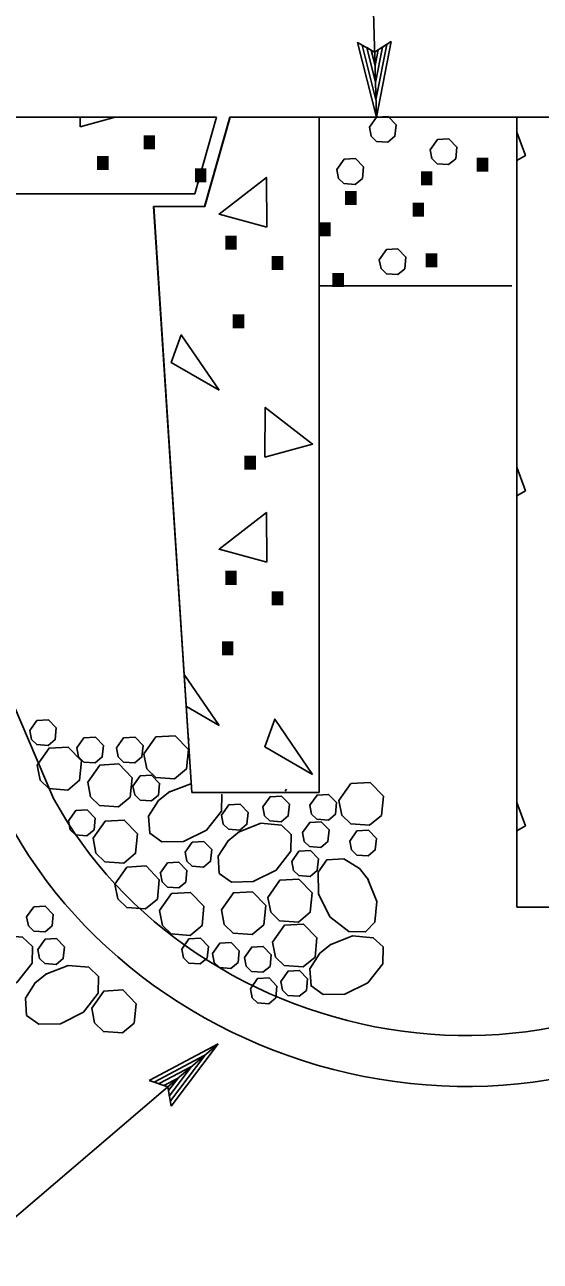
# Model space of a CAD drawing. Extents: x -894 to 866, y -472 to 714.
# Drawn here: x -644.1 to -603.6, y 240 to 337.1 of the extents above; entities that cross this region are included whole.
import ezdxf

# ---------------------------------------------------------------- set-up
doc = ezdxf.new("R2010")
doc.units = 0
doc.layers.add('es_DETAIL', color=7, linetype='Continuous')
doc.layers.add('es_DETAIL-anno', color=7, linetype='Continuous')

msp = doc.modelspace()

# ---------------------------------------------------------------- linework, layer by layer
at = {"layer": 'es_DETAIL'}
for p, q in [((-676.942, 329.808), (-629.022, 329.808)), ((-629.022, 329.808), (-630.736, 323.808)), ((-627.982, 329.808), (-629.982, 322.808)), ((-627.961, 329.808), (-629.961, 322.808)), ((-627.982, 329.808), (-620.982, 329.808)), ((-620.961, 329.808), (-627.961, 329.808)), ((-620.982, 329.808), (-620.982, 276.808)), ((-620.961, 329.808), (-605.449, 329.808)), ((-605.449, 329.808), (-605.449, 267.808)), ((-605.449, 329.808), (-573.741, 329.808)), ((-675.227, 323.808), (-630.736, 323.808)), ((-633.982, 322.808), (-629.982, 322.808)), ((-633.982, 322.808), (-630.982, 276.808)), ((-629.961, 322.808), (-633.961, 322.808)), ((-633.961, 322.808), (-630.961, 276.808)), ((-605.832, 316.574), (-620.907, 316.574)), ((-641.828, 276.344), (-649.609, 294.492)), ((-630.982, 276.808), (-620.982, 276.808)), ((-605.449, 267.808), (-585.427, 267.808))]:
    msp.add_line(p, q, dxfattribs=at)
for points in [[(-639.751, 329.054), (-639.745, 329.808)], [(-636.986, 329.808), (-639.751, 329.054)], [(-617.022, 329.023), (-616.458, 329.827), (-615.556, 329.879), (-614.929, 329.228), (-615.019, 328.318), (-615.577, 327.854), (-616.467, 327.92), (-616.886, 328.326), (-617.022, 329.023)], [(-612.245, 327.259), (-611.681, 328.063), (-610.779, 328.114), (-610.152, 327.464), (-610.242, 326.553), (-610.8, 326.09), (-611.69, 326.155), (-612.109, 326.561), (-612.245, 327.259)], [(-605.449, 328.643), (-604.777, 326.798), (-605.449, 326.409)], [(-619.583, 325.713), (-619.019, 326.517), (-618.117, 326.568), (-617.49, 325.918), (-617.58, 325.007), (-618.138, 324.544), (-619.028, 324.609), (-619.447, 325.015), (-619.583, 325.713)], [(-616.25, 318.624), (-615.685, 319.428), (-614.783, 319.48), (-614.157, 318.83), (-614.247, 317.919), (-614.805, 317.456), (-615.695, 317.521), (-616.114, 317.927), (-616.25, 318.624)], [(-605.449, 302.341), (-604.777, 300.496), (-605.449, 300.107)], [(-628.834, 282.077), (-631.566, 286.086)], [(-631.401, 283.564), (-628.834, 282.077)], [(-643.707, 281.671), (-643.143, 282.475), (-642.241, 282.526), (-641.615, 281.877), (-641.705, 280.966), (-642.262, 280.503), (-643.152, 280.567), (-643.571, 280.973), (-643.707, 281.671)], [(-640.008, 280.307), (-639.443, 281.111), (-638.541, 281.162), (-637.915, 280.512), (-638.005, 279.602), (-638.562, 279.138), (-639.452, 279.203), (-639.871, 279.608), (-640.007, 280.307)], [(-636.892, 280.307), (-636.327, 281.111), (-635.425, 281.162), (-634.799, 280.512), (-634.889, 279.602), (-635.446, 279.138), (-636.337, 279.203), (-636.755, 279.608), (-636.891, 280.307)], [(-634.731, 279.834), (-633.79, 281.172), (-632.287, 281.258), (-631.243, 280.176), (-631.394, 278.657), (-632.322, 277.885), (-633.806, 277.993), (-634.504, 278.67), (-634.731, 279.833)], [(-631.208, 280.921), (-631.242, 281.093)], [(-643.122, 278.954), (-642.181, 280.293), (-640.678, 280.379), (-639.634, 279.296), (-639.785, 277.778), (-640.713, 277.006), (-642.197, 277.114), (-642.895, 277.79), (-643.121, 278.954)], [(-639.145, 277.625), (-638.204, 278.964), (-636.702, 279.05), (-635.656, 277.967), (-635.808, 276.449), (-636.736, 275.677), (-638.22, 275.784), (-638.918, 276.461), (-639.145, 277.625)], [(-635.593, 277.319), (-635.029, 278.123), (-634.127, 278.174), (-633.5, 277.524), (-633.591, 276.613), (-634.148, 276.15), (-635.039, 276.214), (-635.457, 276.62), (-635.593, 277.319)], [(-619.42, 276.184), (-618.479, 277.523), (-616.976, 277.609), (-615.931, 276.526), (-616.083, 275.008), (-617.011, 274.236), (-618.495, 274.344), (-619.193, 275.021), (-619.419, 276.184)], [(-628.629, 276.671), (-628.624, 276.666), (-628.649, 275.354), (-629.816, 273.863), (-631.619, 272.961), (-633.318, 272.931), (-634.275, 273.611), (-634.365, 274.964), (-633.589, 276.175), (-632.7, 276.884)], [(-632.771, 276.839), (-631.042, 277.494)], [(-623.649, 276.904), (-623.538, 277.063)], [(-621.696, 275.81), (-621.131, 276.614), (-620.23, 276.665), (-619.603, 276.015), (-619.693, 275.104), (-620.25, 274.641), (-621.141, 274.706), (-621.56, 275.112), (-621.695, 275.81)], [(-628.642, 275.03), (-628.077, 275.834), (-627.175, 275.886), (-626.548, 275.235), (-626.639, 274.325), (-627.196, 273.861), (-628.087, 273.927), (-628.505, 274.332), (-628.641, 275.03)], [(-625.396, 275.68), (-624.831, 276.484), (-623.93, 276.535), (-623.303, 275.885), (-623.393, 274.974), (-623.95, 274.511), (-624.841, 274.576), (-625.26, 274.982), (-625.395, 275.68)], [(-605.449, 276.039), (-604.777, 274.194), (-605.449, 273.805)], [(-640.657, 274.59), (-640.092, 275.394), (-639.19, 275.445), (-638.564, 274.795), (-638.654, 273.885), (-639.211, 273.421), (-640.102, 273.486), (-640.52, 273.892), (-640.656, 274.59)], [(-638.727, 273.22), (-637.785, 274.559), (-636.282, 274.645), (-635.238, 273.562), (-635.389, 272.044), (-636.317, 271.272), (-637.801, 271.379), (-638.499, 272.056), (-638.726, 273.22)], [(-627.309, 273.694), (-625.548, 274.392), (-623.931, 274.252), (-623.161, 273.521), (-623.186, 272.208), (-624.353, 270.717), (-626.156, 269.816), (-627.855, 269.786), (-628.812, 270.466), (-628.902, 271.819), (-628.127, 273.03), (-627.237, 273.739)], [(-622.28, 273.666), (-621.715, 274.469), (-620.814, 274.521), (-620.187, 273.871), (-620.278, 272.96), (-620.835, 272.497), (-621.725, 272.562), (-622.144, 272.968), (-622.28, 273.666)], [(-618.573, 273.004), (-618.008, 273.807), (-617.106, 273.859), (-616.479, 273.209), (-616.571, 272.299), (-617.127, 271.836), (-618.017, 271.9), (-618.437, 272.306), (-618.573, 273.004)], [(-631.504, 272.122), (-630.939, 272.925), (-630.037, 272.977), (-629.411, 272.327), (-629.502, 271.416), (-630.059, 270.953), (-630.949, 271.017), (-631.368, 271.423), (-631.504, 272.122)], [(-623.124, 271.392), (-622.559, 272.196), (-621.658, 272.248), (-621.031, 271.597), (-621.121, 270.687), (-621.679, 270.223), (-622.569, 270.288), (-622.987, 270.694), (-623.123, 271.392)], [(-637.014, 269.625), (-636.073, 270.964), (-634.57, 271.05), (-633.525, 269.967), (-633.677, 268.449), (-634.605, 267.677), (-636.089, 267.784), (-636.787, 268.461), (-637.013, 269.625)], [(-633.446, 270.489), (-632.881, 271.292), (-631.98, 271.343), (-631.353, 270.694), (-631.443, 269.783), (-632, 269.32), (-632.891, 269.384), (-633.309, 269.79), (-633.445, 270.489)], [(-617.151, 270.017), (-616.452, 268.257), (-616.592, 266.64), (-617.323, 265.871), (-618.636, 265.895), (-620.127, 267.062), (-621.028, 268.866), (-621.058, 270.564), (-620.378, 271.521), (-619.024, 271.612), (-617.814, 270.836), (-617.105, 269.947)], [(-625.002, 268.583), (-624.062, 269.922), (-622.559, 270.008), (-621.514, 268.925), (-621.665, 267.407), (-622.594, 266.635), (-624.077, 266.743), (-624.775, 267.42), (-625.002, 268.583)], [(-633.509, 267.547), (-632.567, 268.885), (-631.065, 268.971), (-630.02, 267.888), (-630.171, 266.37), (-631.1, 265.598), (-632.584, 265.706), (-633.282, 266.382), (-633.508, 267.546)], [(-628.653, 267.602), (-627.711, 268.94), (-626.209, 269.027), (-625.164, 267.943), (-625.315, 266.425), (-626.244, 265.653), (-627.728, 265.761), (-628.426, 266.438), (-628.652, 267.601)], [(-643.945, 267.04), (-643.38, 267.843), (-642.479, 267.895), (-641.852, 267.245), (-641.943, 266.334), (-642.5, 265.871), (-643.39, 265.936), (-643.809, 266.342), (-643.945, 267.04)], [(-624.634, 265.064), (-623.693, 266.403), (-622.191, 266.488), (-621.146, 265.406), (-621.297, 263.888), (-622.225, 263.116), (-623.709, 263.223), (-624.408, 263.9), (-624.634, 265.064)], [(-647.643, 264.9), (-645.882, 265.598), (-644.265, 265.458), (-643.496, 264.728), (-643.52, 263.415), (-644.687, 261.923), (-646.491, 261.022), (-648.19, 260.993), (-649.146, 261.672), (-649.237, 263.025), (-648.461, 264.236), (-647.572, 264.945)], [(-643.067, 264.486), (-642.502, 265.289), (-641.601, 265.34), (-640.974, 264.691), (-641.065, 263.78), (-641.622, 263.316), (-642.512, 263.381), (-642.931, 263.788), (-643.067, 264.486)], [(-631.764, 264.521), (-631.199, 265.325), (-630.297, 265.376), (-629.671, 264.726), (-629.761, 263.816), (-630.318, 263.352), (-631.209, 263.416), (-631.627, 263.823), (-631.763, 264.521)], [(-629.342, 264.177), (-628.777, 264.98), (-627.875, 265.032), (-627.248, 264.381), (-627.339, 263.471), (-627.896, 263.008), (-628.787, 263.072), (-629.205, 263.478), (-629.341, 264.176)], [(-620.104, 264.859), (-618.343, 265.557), (-616.726, 265.417), (-615.956, 264.686), (-615.981, 263.374), (-617.148, 261.882), (-618.951, 260.981), (-620.65, 260.951), (-621.607, 261.63), (-621.697, 262.984), (-620.921, 264.195), (-620.032, 264.904)], [(-626.83, 263.871), (-626.265, 264.675), (-625.364, 264.726), (-624.737, 264.077), (-624.828, 263.166), (-625.385, 262.703), (-626.275, 262.767), (-626.694, 263.173), (-626.83, 263.871)], [(-642.446, 262.545), (-640.685, 263.243), (-639.068, 263.103), (-638.299, 262.373), (-638.324, 261.06), (-639.491, 259.569), (-641.293, 258.667), (-642.993, 258.638), (-643.949, 259.317), (-644.04, 260.67), (-643.264, 261.881), (-642.375, 262.59)], [(-626.376, 261.403), (-625.811, 262.206), (-624.91, 262.258), (-624.283, 261.608), (-624.373, 260.697), (-624.93, 260.234), (-625.821, 260.298), (-626.239, 260.704), (-626.375, 261.403)], [(-623.974, 261.988), (-623.41, 262.791), (-622.508, 262.842), (-621.881, 262.193), (-621.972, 261.282), (-622.529, 260.819), (-623.419, 260.883), (-623.838, 261.289), (-623.974, 261.988)], [(-638.836, 259.889), (-637.894, 261.228), (-636.392, 261.314), (-635.347, 260.23), (-635.498, 258.713), (-636.426, 257.941), (-637.91, 258.049), (-638.608, 258.726), (-638.835, 259.889)]]:
    msp.add_lwpolyline(points, dxfattribs=at)
for points in [[(-625.084, 321.183), (-625.115, 325.086), (-628.834, 322.206)], [(-628.834, 308.378), (-631.8, 312.732), (-632.592, 310.556)], [(-625.236, 303.134), (-625.206, 307.036), (-621.487, 304.156)], [(-625.084, 294.881), (-625.115, 298.784), (-628.834, 295.904)], [(-621.487, 278.22), (-624.454, 282.573), (-625.246, 280.397)]]:
    msp.add_lwpolyline(points, close=True, dxfattribs=at)
for major_axis, ratio, start_param, end_param in [((31.873, -10.545), 0.868951, 3.8866, 5.963671), ((35.638, -11.89), 0.882892, 3.884097, 5.961167)]:
    msp.add_ellipse((-612.187, 287.37), major_axis=major_axis, ratio=ratio, start_param=start_param, end_param=end_param, dxfattribs=at)
at = {"layer": 'es_DETAIL-anno'}
for p, q in [((-634.335, 254.218), (-628.894, 257.081)), ((-628.894, 257.081), (-632.606, 252.183)), ((-628.894, 257.081), (-628.894, 257.081)), ((-633.94, 254.087), (-629.946, 256.188)), ((-633.529, 253.964), (-631.001, 255.294)), ((-631.001, 255.294), (-632.749, 252.988)), ((-629.952, 256.178), (-632.66, 252.609)), ((-633.17, 253.814), (-632.055, 254.4)), ((-632.055, 254.4), (-632.803, 253.414)), ((-632.858, 253.715), (-634.335, 254.218)), ((-634.335, 254.218), (-634.335, 254.218)), ((-632.606, 252.183), (-632.858, 253.715)), ((-632.606, 252.183), (-632.606, 252.183))]:
    msp.add_line(p, q, dxfattribs=at)
for points in [[(-628.918, 386.83), (-618.085, 386.83), (-616.471, 329.808)], [(-702.444, 240.018), (-648.895, 240.018), (-628.894, 257.081)]]:
    msp.add_lwpolyline(points, dxfattribs=at)
msp.add_lwpolyline([(-615.32, 335.748), (-616.471, 329.808), (-617.947, 335.674), (-617.592, 335.474), (-616.513, 331.177), (-615.663, 335.53), (-616.006, 335.312), (-616.546, 332.526), (-617.237, 335.274), (-616.882, 335.074), (-616.583, 333.886), (-616.349, 335.093), (-616.616, 334.924), (-617.947, 335.674), (-616.616, 334.924)], close=True, dxfattribs=at)

# ---------------------------------------------------------------- texts
at = {"layer": 'es_DETAIL'}
for p in [(-635.621, 327.281), (-639.275, 325.681), (-609.459, 325.542), (-631.598, 324.711), (-613.85, 324.474), (-619.798, 322.928), (-614.503, 321.998), (-621.841, 320.452), (-629.214, 319.411), (-625.56, 317.811), (-613.462, 318.037), (-620.8, 316.491), (-628.62, 313.234), (-627.709, 302.144), (-629.214, 293.109), (-625.56, 291.509), (-629.468, 287.569)]:
    msp.add_text('.', height=7.087, dxfattribs=at).set_placement(p)

doc.saveas('drawing.dxf')
